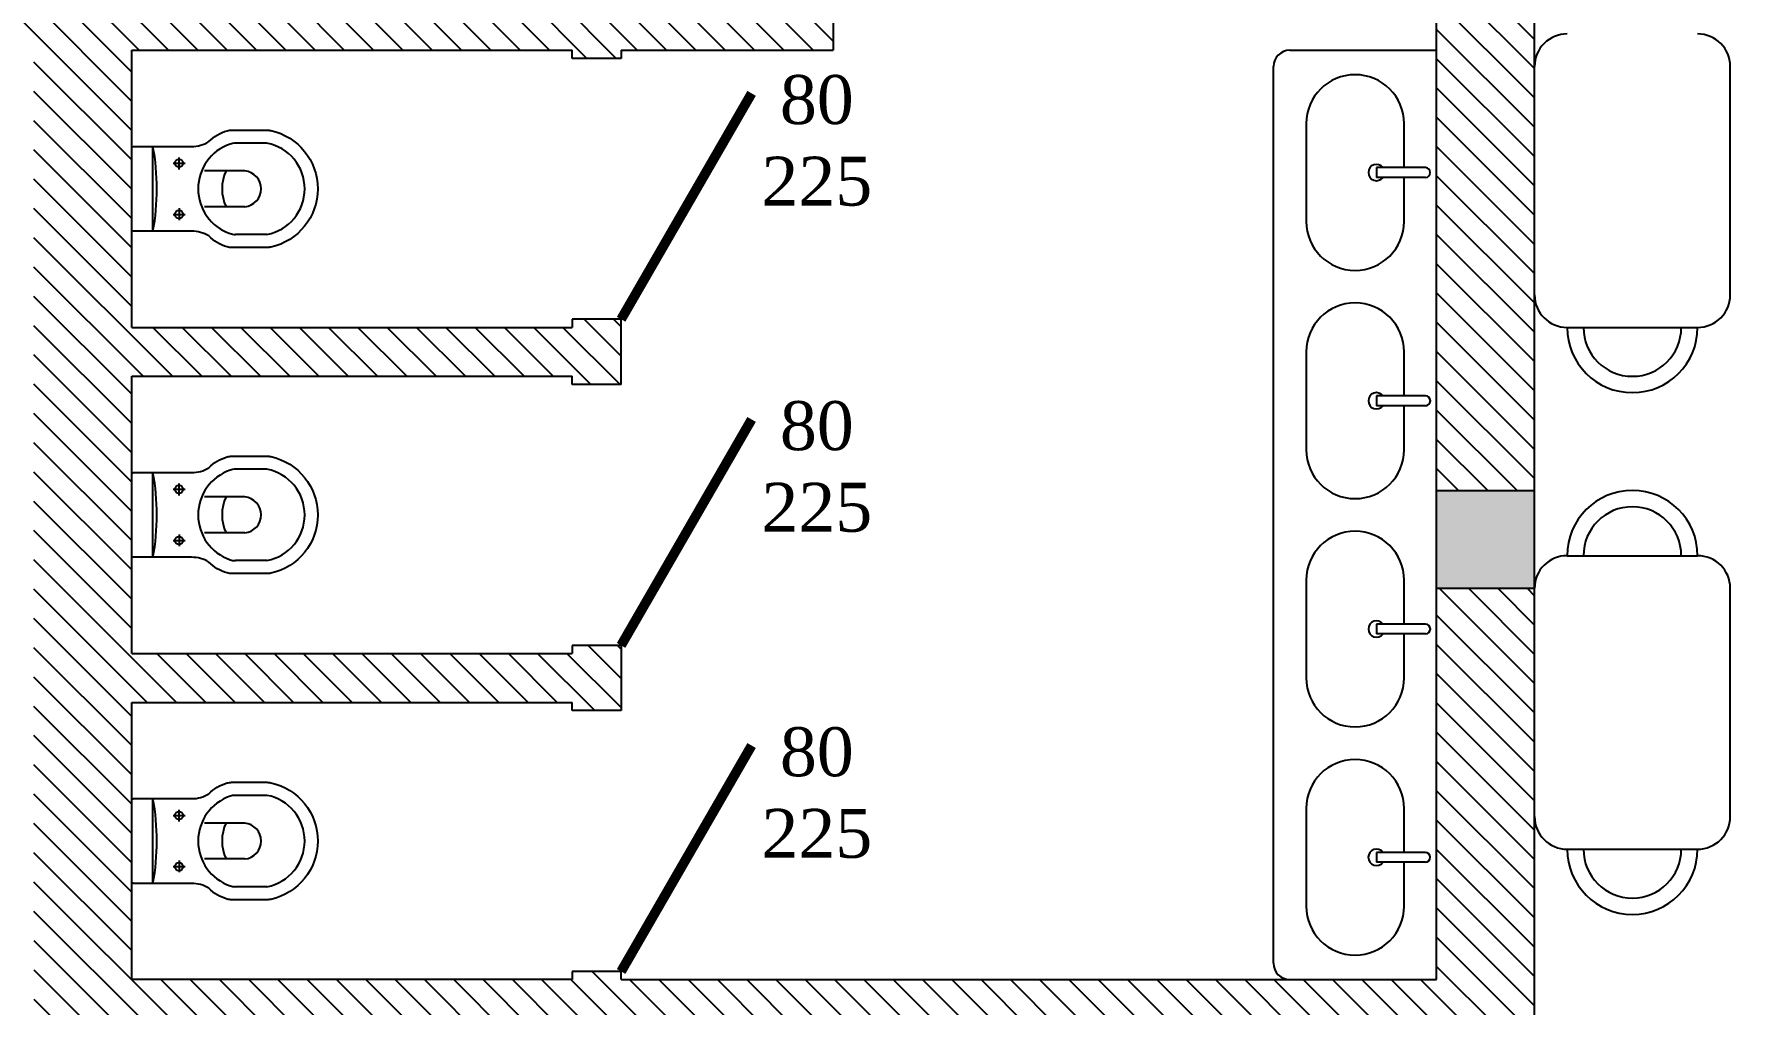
# Model space of a CAD drawing. Header units: millimetres. Extents: x 0 to 2688, y 0 to 2044.
# Drawn here: x 2565.19 to 2570.39, y 2032.38 to 2035.35 of the extents above; entities that cross this region are included whole.
import ezdxf

# ---------------------------------------------------------------- set-up
doc = ezdxf.new("R2010")
doc.units = ezdxf.units.MM
doc.styles.get("Standard").update_dxf_attribs({"font": 'arial.ttf'})
doc.dimstyles.new('ISO-25', dxfattribs={"dimtxt": 2.5, "dimasz": 2.5, "dimexe": 1.25, "dimexo": 0.625, "dimtad": 1, "dimtxsty": 'Standard', "dimcen": 2.5, "dimadec": 0, "dimazin": 0, "dimtfac": 1, "dimtmove": 0, "dimatfit": 3, "dimfxl": 1, "dimarcsym": 0})

# ---------------------------------------------------------------- blocks, each defined once
blk = doc.blocks.new('MIS')
h = blk.add_hatch()
h.set_pattern_fill('ANSI31', color=6, scale=0.02, angle=450)
h.set_pattern_definition([(134.9999999999999, (100, 0), (-0.04490128060534578, -0.04490128060534575), [])])
h.paths.add_polyline_path([(2558.989308480118, 2023.952563430474), (2558.989308480118, 2023.652563430473), (2563.489308480117, 2023.652563430473), (2563.489308480117, 2023.952563430474)])
h.paths.add_polyline_path([(2558.689308480119, 2029.952563430475), (2558.689308480118, 2023.952563430474), (2558.989308480118, 2023.952563430474), (2558.989308480119, 2029.952563430475)])
h.paths.add_polyline_path([(2558.68930848012, 2034.452563430474), (2558.689308480119, 2033.952563430474), (2558.98930848012, 2033.952563430474), (2558.98930848012, 2034.452563430474)])
h.paths.add_polyline_path([(2558.689308480119, 2033.652563430473), (2558.689308480119, 2033.552563430474), (2558.98930848012, 2033.552563430474), (2558.98930848012, 2033.652563430473)])
h.paths.add_polyline_path([(2558.689308480119, 2030.352563430475), (2558.689308480119, 2030.252563430475), (2558.989308480119, 2030.252563430475), (2558.989308480119, 2030.352563430475)])
h.paths.add_polyline_path([(2558.989308480119, 2030.252563430475), (2558.989308480119, 2029.952563430475), (2559.089308480119, 2029.952563430475), (2559.089308480119, 2030.252563430475)])
h.paths.add_polyline_path([(2558.68930848012, 2037.452563430475), (2558.68930848012, 2035.952563430474), (2558.98930848012, 2035.952563430474), (2559.01430848012, 2035.952563430474), (2559.01430848012, 2036.102563430474), (2558.98930848012, 2036.102563430474), (2558.98930848012, 2037.452563430475)])
h.paths.add_polyline_path([(2558.98930848012, 2037.752563430476), (2558.98930848012, 2037.452563430474), (2559.83930848012, 2037.452563430474), (2559.839308480121, 2036.102563430474), (2559.81430848012, 2036.102563430474), (2559.81430848012, 2035.952563430474), (2559.83930848012, 2035.952563430474), (2559.98930848012, 2035.952563430474), (2560.01430848012, 2035.952563430474), (2560.01430848012, 2036.102563430474), (2559.989308480121, 2036.102563430474), (2559.98930848012, 2037.452563430474), (2560.83930848012, 2037.452563430474), (2560.83930848012, 2036.102563430474), (2560.81430848012, 2036.102563430474), (2560.81430848012, 2035.952563430474), (2560.83930848012, 2035.952563430474), (2560.98930848012, 2035.952563430474), (2561.01430848012, 2035.952563430474), (2561.01430848012, 2036.102563430474), (2560.98930848012, 2036.102563430474), (2560.98930848012, 2037.452563430474), (2561.83930848012, 2037.452563430474), (2561.83930848012, 2036.102563430474), (2561.81430848012, 2036.102563430474), (2561.81430848012, 2035.952563430474), (2561.83930848012, 2035.952563430474), (2561.98930848012, 2035.952563430474), (2562.01430848012, 2035.952563430474), (2562.01430848012, 2036.102563430474), (2561.98930848012, 2036.102563430474), (2561.98930848012, 2037.452563430474), (2562.83930848012, 2037.452563430474), (2562.83930848012, 2036.102563430474), (2562.81430848012, 2036.102563430474), (2562.81430848012, 2035.952563430474), (2562.83930848012, 2035.952563430474), (2562.83930848012, 2035.302563430474), (2564.089308480117, 2035.302563430471), (2564.089308480117, 2035.452563430474), (2562.98930848012, 2035.452563430474), (2562.98930848012, 2037.452563430474), (2563.489308480117, 2037.452563430474), (2563.489308480117, 2037.752563430476)])
h.paths.add_polyline_path([(2563.789308480118, 2037.752563430476), (2563.789308480118, 2037.452563430474), (2564.589308480121, 2037.452563430474), (2564.589308480121, 2037.752563430476)])
h.paths.add_polyline_path([(2565.189308480118, 2037.752563430475), (2565.189308480118, 2035.452563430474), (2565.089308480117, 2035.452563430474), (2565.089308480117, 2035.302563430474), (2565.189308480103, 2035.302563430474), (2565.189308480117, 2032.202563430474), (2565.489308480118, 2032.202563430474), (2565.489308480118, 2032.302563430474), (2566.489308480118, 2032.302563430474), (2566.489308480118, 2029.952563430474), (2566.639308480118, 2029.952563430474), (2566.639308480118, 2032.302563430474), (2569.789308480118, 2032.302563430474), (2569.789308480118, 2033.652563430473), (2569.489308480118, 2033.652563430473), (2569.489308480118, 2032.452563430474), (2566.989308480118, 2032.452563430474), (2566.989308480118, 2032.477563430474), (2566.839308480118, 2032.477563430474), (2566.839308480118, 2032.452563430474), (2565.489308480118, 2032.452563430473), (2565.489308480118, 2033.302563430474), (2566.839308480118, 2033.302563430474), (2566.839308480118, 2033.277563430473), (2566.989308480118, 2033.277563430473), (2566.989308480118, 2033.477563430473), (2566.839308480118, 2033.477563430473), (2566.839308480118, 2033.452563430474), (2565.489308480118, 2033.452563430473), (2565.489308480118, 2034.302563430474), (2566.839308480118, 2034.302563430474), (2566.839308480118, 2034.277563430473), (2566.989308480118, 2034.277563430473), (2566.989308480118, 2034.477563430473), (2566.839308480118, 2034.477563430473), (2566.839308480118, 2034.452563430474), (2565.489308480118, 2034.452563430473), (2565.489308480118, 2035.302563430474), (2566.839308480118, 2035.302563430474), (2566.839308480118, 2035.277563430473), (2566.989308480118, 2035.277563430473), (2566.989308480118, 2035.302563430474), (2567.639308480118, 2035.302563430473), (2567.639308480118, 2036.352563430475), (2567.489308480118, 2036.352563430475), (2567.489308480118, 2035.452563430473), (2565.489308480117, 2035.452563430473), (2565.489308480117, 2037.752563430476)])
h.paths.add_polyline_path([(2569.489308480118, 2036.352563430475), (2569.489308480118, 2033.952563430474), (2569.789308480118, 2033.952563430474), (2569.789308480118, 2036.352563430475)], flags=17)
h.paths.add_polyline_path([(2571.989308480118, 2037.452563430474), (2571.989308480118, 2033.952563430474), (2572.289308480118, 2033.952563430474), (2572.289308480118, 2037.452563430474)])
h.paths.add_polyline_path([(2571.989308480118, 2033.652563430474), (2571.989308480117, 2030.252563430474), (2572.289308480118, 2030.252563430474), (2572.289308480118, 2033.652563430473)])
h.paths.add_polyline_path([(2570.089308480118, 2023.952563430474), (2570.089308480118, 2023.652563430473), (2571.989308480117, 2023.652563430474), (2571.989308480117, 2023.952563430474)])
h.paths.add_polyline_path([(2565.189308480118, 2031.202563430474), (2565.189308480118, 2030.252563430474), (2564.189308480118, 2030.252563430475), (2564.189308480118, 2033.952563430474), (2563.789308480118, 2033.952563430474), (2563.789308480118, 2033.652563430473), (2564.039308480118, 2033.652563430473), (2564.039308480118, 2030.252563430475), (2563.789308480118, 2030.252563430475), (2563.789308480118, 2029.952563430474), (2565.489308480118, 2029.952563430474), (2565.489308480118, 2031.202563430474)])
h.paths.add_polyline_path([(2560.089308480119, 2030.252563430475), (2560.089308480118, 2029.952563430475), (2563.489308480117, 2029.952563430475), (2563.489308480117, 2030.252563430475)])
h.paths.add_polyline_path([(2558.98930848012, 2033.952563430474), (2558.98930848012, 2033.652563430473), (2563.489308480117, 2033.652563430473), (2563.489308480117, 2033.952563430474)])
h.paths.add_polyline_path([(2558.689308480119, 2031.352563430474), (2558.98930848012, 2031.352563430474), (2558.98930848012, 2032.552563430474), (2558.689308480119, 2032.552563430474)])
h = blk.add_hatch(color=6)
h.dxf.hatch_style = 1
h.paths.add_polyline_path([(2569.489308480118, 2033.652563430473), (2569.789308480118, 2033.652563430473), (2569.789308480118, 2033.952563430474), (2569.489308480118, 2033.952563430474)])
for p, q in [((2567.639308480118, 2036.352563430475), (2567.639308480118, 2035.302563430474)), ((2569.489308480118, 2032.452563430474), (2569.489308480118, 2036.352563430475)), ((2569.789308480118, 2032.302563430474), (2569.789308480118, 2036.352563430475)), ((2565.489308480118, 2034.452563430474), (2565.489308480118, 2035.302563430474)), ((2565.489308480117, 2035.302563430474), (2566.839308480118, 2035.302563430474)), ((2566.839308480118, 2035.277563430473), (2566.839308480118, 2035.302563430474)), ((2566.989308480118, 2035.277563430473), (2566.839308480118, 2035.277563430473)), ((2566.989308480118, 2035.302563430474), (2567.639308480118, 2035.302563430473)), ((2566.989308480118, 2035.302563430474), (2566.989308480118, 2035.277563430473)), ((2569.039308480118, 2035.302563430474), (2569.489308480118, 2035.302563430474)), ((2568.989308480118, 2032.502563430474), (2568.989308480118, 2035.252563430473)), ((2569.789308480118, 2034.552563430474), (2569.789308480118, 2035.252563430473)), ((2570.389308480118, 2034.552563430474), (2570.389308480118, 2035.252563430473)), ((2565.903656122689, 2035.017563430474), (2565.806750557705, 2035.017563430474)), ((2565.554163942196, 2034.747563430474), (2565.554163942196, 2035.007563430474)), ((2565.835553227466, 2034.93265076938), (2565.712229419393, 2034.93265076938)), ((2569.454946745469, 2034.942563181747), (2569.304946745468, 2034.942563181747)), ((2569.304946745468, 2034.942563181747), (2569.304946745468, 2034.912563181747)), ((2569.454946745469, 2034.912563181746), (2569.304946745468, 2034.912563181747)), ((2565.835553227466, 2034.822476091568), (2565.712229419393, 2034.822476091568)), ((2565.903656122689, 2034.737563430474), (2565.806750557705, 2034.737563430474)), ((2565.489308480117, 2034.452563430473), (2566.839308480118, 2034.452563430474)), ((2566.989308480118, 2034.477563430473), (2566.839308480118, 2034.477563430473)), ((2566.839308480118, 2034.477563430473), (2566.839308480118, 2034.452563430473)), ((2566.989308480118, 2034.277563430473), (2566.989308480118, 2034.477563430473)), ((2569.889308480118, 2034.452563430474), (2570.289308480119, 2034.452563430474)), ((2565.489308480117, 2034.302563430474), (2566.839308480118, 2034.302563430474)), ((2565.489308480118, 2033.452563430474), (2565.489308480118, 2034.302563430474)), ((2566.839308480118, 2034.277563430473), (2566.839308480118, 2034.302563430474)), ((2566.989308480118, 2034.277563430473), (2566.839308480118, 2034.277563430473)), ((2569.454964996928, 2034.242563180636), (2569.304964996928, 2034.242563180636)), ((2569.304964996928, 2034.242563180636), (2569.304964996927, 2034.212563180637)), ((2569.454964996928, 2034.212563180636), (2569.304964996928, 2034.212563180637)), ((2565.554163942196, 2033.747563430474), (2565.554163942196, 2034.007563430474)), ((2565.903656122689, 2034.017563430474), (2565.806750557705, 2034.017563430474)), ((2565.835553227466, 2033.93265076938), (2565.712229419393, 2033.93265076938)), ((2569.489308480118, 2033.952563430474), (2569.789308480118, 2033.952563430474)), ((2565.835553227466, 2033.822476091568), (2565.712229419393, 2033.822476091568)), ((2565.903656122689, 2033.737563430474), (2565.806750557705, 2033.737563430474)), ((2569.889308480118, 2033.752563430474), (2570.289308480119, 2033.752563430474)), ((2569.489308480118, 2033.652563430473), (2569.789308480118, 2033.652563430473)), ((2569.789308480118, 2032.952563430474), (2569.789308480118, 2033.652563430474)), ((2570.389308480118, 2032.952563430474), (2570.389308480118, 2033.652563430474)), ((2569.454964996927, 2033.542563180636), (2569.304964996927, 2033.542563180636)), ((2569.304964996927, 2033.542563180636), (2569.304964996927, 2033.512563180636)), ((2569.454964996927, 2033.512563180635), (2569.304964996927, 2033.512563180636)), ((2566.989308480118, 2033.477563430473), (2566.839308480118, 2033.477563430473)), ((2566.839308480118, 2033.477563430473), (2566.839308480118, 2033.452563430473)), ((2566.989308480118, 2033.477563430473), (2566.989308480118, 2033.277563430473)), ((2565.489308480117, 2033.452563430473), (2566.839308480118, 2033.452563430474)), ((2565.489308480117, 2033.302563430474), (2566.839308480118, 2033.302563430474)), ((2565.489308480118, 2032.452563430473), (2565.489308480118, 2033.302563430474)), ((2566.839308480118, 2033.277563430473), (2566.839308480118, 2033.302563430474)), ((2566.989308480118, 2033.277563430473), (2566.839308480118, 2033.277563430473)), ((2565.554163942197, 2032.747563430473), (2565.554163942197, 2033.007563430474)), ((2565.903656122689, 2033.017563430474), (2565.806750557705, 2033.017563430474)), ((2565.835553227467, 2032.93265076938), (2565.712229419394, 2032.93265076938)), ((2569.454691225072, 2032.842563430474), (2569.304691225072, 2032.842563430474)), ((2569.304691225072, 2032.842563430474), (2569.304691225071, 2032.812563430474)), ((2569.889308480118, 2032.852563430474), (2570.289308480119, 2032.852563430474)), ((2565.835553227467, 2032.822476091568), (2565.712229419394, 2032.822476091568)), ((2569.454691225072, 2032.812563430473), (2569.304691225072, 2032.812563430474)), ((2565.903656122689, 2032.737563430474), (2565.806750557705, 2032.737563430474)), ((2566.989308480118, 2032.477563430474), (2566.839308480118, 2032.477563430474)), ((2566.839308480118, 2032.477563430474), (2566.839308480118, 2032.452563430474)), ((2566.989308480118, 2032.452563430474), (2566.989308480118, 2032.477563430474)), ((2566.839308480118, 2032.452563430474), (2565.489308480117, 2032.452563430473)), ((2566.989308480118, 2032.452563430474), (2569.489308480118, 2032.452563430474))]:
    blk.add_line(p, q)
for points in [[(2569.389308480118, 2034.942563181747), (2569.389308480118, 2035.077563430473, 0.9999999999999999), (2569.089308480118, 2035.077563430473), (2569.089308480118, 2034.777563430473, 0.9999999999999999), (2569.389308480118, 2034.777563430473), (2569.389308480118, 2034.912563181746)], [(2569.389308480118, 2034.242563180636), (2569.389308480118, 2034.377563430473, 0.9999999999999999), (2569.089308480118, 2034.377563430473), (2569.089308480118, 2034.077563430473, 0.9999999999999999), (2569.389308480118, 2034.077563430473), (2569.389308480118, 2034.212563180636)], [(2569.389308480118, 2033.542563180636), (2569.389308480118, 2033.677563430474, 0.9999999999999999), (2569.089308480118, 2033.677563430474), (2569.089308480118, 2033.377563430473, 0.9999999999999999), (2569.389308480118, 2033.377563430473), (2569.389308480118, 2033.512563180636)], [(2569.389308480118, 2032.842563430474), (2569.389308480118, 2032.977563430474, 0.9999999999999999), (2569.089308480118, 2032.977563430474), (2569.089308480118, 2032.677563430474, 0.9999999999999999), (2569.389308480118, 2032.677563430474), (2569.389308480118, 2032.812563430473)]]:
    blk.add_lwpolyline(points, format="xyb")
at = {"color": 116, "true_color": 0x136734, "const_width": 0.03}
for points in [[(2566.989308480118, 2034.477563430473), (2567.389308480118, 2035.170383753501)], [(2566.989308480118, 2033.477563430473), (2567.389308480118, 2034.170383753501)], [(2566.989308480118, 2032.477563430474), (2567.389308480118, 2033.170383753501)]]:
    blk.add_lwpolyline(points, dxfattribs=at)
for points in [[(2565.489308480118, 2035.002563430474, -0.4142135623730951), (2565.494308480118, 2035.007563430474), (2565.672587554171, 2035.007563430474, 0.1414924295667546), (2565.725376235991, 2035.02222126066, -0.1266158228510904), (2565.781318327698, 2035.055542150948, -0.07144874304874058), (2565.795391080865, 2035.057563430474), (2565.904709160152, 2035.057563430474, -0.05397856745412087), (2565.915410964086, 2035.05640471826, -0.8046101535827795), (2565.915410964086, 2034.698722142688, -0.05397856745411952), (2565.904709160152, 2034.697563430474), (2565.795391080865, 2034.697563430474, -0.0714487430487402), (2565.781318327698, 2034.69958471, -0.1266158228510925), (2565.725376235991, 2034.732905600289, 0.1414924295667413), (2565.672587554171, 2034.747563430474), (2565.494308480118, 2034.747563430474, -0.4142135623730951), (2565.489308480118, 2034.752563430474)], [(2565.489308480118, 2034.002563430474, -0.4142135623730951), (2565.494308480118, 2034.007563430474), (2565.672587554171, 2034.007563430474, 0.1414924295667546), (2565.725376235991, 2034.02222126066, -0.1266158228510904), (2565.781318327698, 2034.055542150948, -0.07144874304874058), (2565.795391080865, 2034.057563430474), (2565.904709160152, 2034.057563430474, -0.05397856745412087), (2565.915410964086, 2034.05640471826, -0.8046101535827795), (2565.915410964086, 2033.698722142688, -0.05397856745411952), (2565.904709160152, 2033.697563430474), (2565.795391080865, 2033.697563430474, -0.0714487430487402), (2565.781318327698, 2033.69958471, -0.1266158228510925), (2565.725376235991, 2033.732905600289, 0.1414924295667413), (2565.672587554171, 2033.747563430474), (2565.494308480118, 2033.747563430474, -0.4142135623730951), (2565.489308480118, 2033.752563430474)], [(2565.489308480118, 2033.002563430473, -0.4142135623730951), (2565.494308480118, 2033.007563430474), (2565.672587554171, 2033.007563430474, 0.1414924295667546), (2565.725376235991, 2033.022221260659, -0.1266158228510904), (2565.781318327698, 2033.055542150948, -0.07144874304874058), (2565.795391080865, 2033.057563430474), (2565.904709160153, 2033.057563430474, -0.05397856745412087), (2565.915410964086, 2033.056404718259, -0.8046101535827795), (2565.915410964086, 2032.698722142688, -0.05397856745411952), (2565.904709160153, 2032.697563430474), (2565.795391080865, 2032.697563430474, -0.0714487430487402), (2565.781318327698, 2032.69958471, -0.1266158228510925), (2565.725376235991, 2032.732905600288, 0.1414924295667413), (2565.672587554171, 2032.747563430473), (2565.494308480118, 2032.747563430473, -0.4142135623730951), (2565.489308480118, 2032.752563430473)]]:
    blk.add_lwpolyline(points, format="xyb", close=True)
for points in [[(2565.634088090416, 2034.937211296956), (2565.634088090416, 2034.973467481852)], [(2565.615680945234, 2034.956042361138), (2565.653249367001, 2034.956042361138)], [(2565.634088090416, 2034.817915563992), (2565.634088090416, 2034.781659379096)], [(2565.615680945234, 2034.79908449981), (2565.653249367001, 2034.79908449981)], [(2565.615680945234, 2033.956042361138), (2565.653249367001, 2033.956042361138)], [(2565.634088090416, 2033.937211296956), (2565.634088090416, 2033.973467481852)], [(2565.615680945234, 2033.79908449981), (2565.653249367001, 2033.79908449981)], [(2565.634088090416, 2033.817915563992), (2565.634088090416, 2033.781659379096)], [(2565.615680945235, 2032.956042361138), (2565.653249367002, 2032.956042361138)], [(2565.634088090417, 2032.937211296956), (2565.634088090417, 2032.973467481851)], [(2565.615680945235, 2032.79908449981), (2565.653249367002, 2032.79908449981)], [(2565.634088090417, 2032.817915563991), (2565.634088090417, 2032.781659379095)]]:
    blk.add_lwpolyline(points)
for centre in [(2565.634088090416, 2034.956042361138), (2565.634088090416, 2034.79908449981), (2565.634088090416, 2033.956042361138), (2565.634088090416, 2033.79908449981), (2565.634088090417, 2032.956042361138), (2565.634088090417, 2032.79908449981)]:
    blk.add_circle(centre, 0.0125)
for centre, radius, start, end in [((2569.889308480118, 2035.252563430473), 0.1, 90, 180.0000000000521), ((2570.289308480119, 2035.252563430473), 0.1, 0, 90), ((2569.039308480118, 2035.252563430473), 0.05, 90, 180), ((2565.806750557705, 2034.967563430474), 0.05, 90, 109.0224518675023), ((2565.876741265207, 2034.877563430474), 0.1425637034915953, 280.8822831429865, 79.11771685701352), ((2564.853482727794, 2034.877563430474), 0.7126388736359462, 349.4892161241091, 10.51078387589092), ((2565.837779496874, 2034.877563430474), 0.145198713573032, 109.0224518675023, 250.9775481324977), ((2565.896759921446, 2034.877846055645), 0.1308563273717296, 154.9672932355787, 205.0327067644213), ((2565.830254300814, 2034.877563430474), 0.05534160759682171, 275.4944548604253, 84.50554513957474), ((2569.304946745468, 2034.927563181747), 0.025, 36.86989764558367, 323.1301023543646), ((2569.454946745469, 2034.927563181747), 0.01500000000078217, 270, 90), ((2565.806750557705, 2034.787563430474), 0.05, 250.9775481324977, 270), ((2569.889308480118, 2034.552563430474), 0.1, 180.0000000000521, 270), ((2570.289308480119, 2034.552563430474), 0.1, 270, 0), ((2570.089308480118, 2034.452563430474), 0.2, 180, 0), ((2570.089308480118, 2034.452563430474), 0.1500000000001664, 180, 0), ((2569.304964996927, 2034.227563180636), 0.025, 36.86989764558367, 323.1301023543646), ((2569.454964996928, 2034.227563180636), 0.01500000000078217, 270, 90), ((2564.853482727794, 2033.877563430474), 0.7126388736359462, 349.4892161241091, 10.51078387589092), ((2565.837779496874, 2033.877563430474), 0.145198713573032, 109.0224518675023, 250.9775481324977), ((2565.806750557705, 2033.967563430474), 0.05, 90, 109.0224518675023), ((2565.876741265207, 2033.877563430474), 0.1425637034915953, 280.8822831429865, 79.11771685701352), ((2565.896759921446, 2033.877846055645), 0.1308563273717296, 154.9672932355787, 205.0327067644213), ((2565.830254300814, 2033.877563430474), 0.05534160759682171, 275.4944548604253, 84.50554513957474), ((2570.089308480118, 2033.752563430474), 0.2, 0, 180), ((2570.089308480118, 2033.752563430474), 0.1500000000001664, 0, 180), ((2565.806750557705, 2033.787563430474), 0.05, 250.9775481324977, 270), ((2569.889308480118, 2033.652563430474), 0.1, 90, 180.0000000000521), ((2570.289308480119, 2033.652563430474), 0.1, 0, 90), ((2569.304964996927, 2033.527563180636), 0.025, 36.86989764558367, 323.1301023543646), ((2569.454964996927, 2033.527563180636), 0.01500000000078217, 270, 90), ((2564.853482727794, 2032.877563430473), 0.7126388736359462, 349.4892161241091, 10.51078387589092), ((2565.837779496874, 2032.877563430473), 0.145198713573032, 109.0224518675023, 250.9775481324977), ((2565.806750557705, 2032.967563430474), 0.05, 90, 109.0224518675023), ((2565.876741265207, 2032.877563430473), 0.1425637034915953, 280.8822831429865, 79.11771685701352), ((2569.889308480118, 2032.952563430474), 0.1, 180.0000000000521, 270), ((2570.289308480119, 2032.952563430474), 0.1, 270, 0), ((2565.896759921446, 2032.877846055644), 0.1308563273717296, 154.9672932355787, 205.0327067644213), ((2565.830254300814, 2032.877563430473), 0.05534160759682171, 275.4944548604253, 84.50554513957474), ((2569.304691225071, 2032.827563430474), 0.025, 36.86989764558367, 323.1301023543646), ((2569.454691225072, 2032.827563430474), 0.01500000000078217, 270, 90), ((2570.089308480118, 2032.852563430474), 0.2, 180, 0), ((2570.089308480118, 2032.852563430474), 0.1500000000001664, 180, 0), ((2565.806750557705, 2032.787563430473), 0.05, 250.9775481324977, 270), ((2569.039308480118, 2032.502563430474), 0.05, 180, 270)]:
    blk.add_arc(centre, radius, start, end)
at = {"color": 116, "true_color": 0x136734, "char_height": 0.15, "attachment_point": 9}
for insert in [(2567.76812760524, 2034.823973591987), (2567.76812760524, 2033.823973591987), (2567.76812760524, 2032.823973591988)]:
    blk.add_mtext_dynamic_manual_height_columns('\\pxqc;{\\fTimes New Roman|b0|i0|c0|p18;80\\P225}', width=0.3576382502451452, gutter_width=12.5, heights=[0], dxfattribs=dict(at, insert=insert))
blk = doc.blocks.new('_ArchTick')
at = {"color": 0, "linetype": 'ByBlock', "const_width": 0.15}
blk.add_lwpolyline([(-0.5, -0.5), (0.5, 0.5)], dxfattribs=at)
blk = doc.blocks.new('*D42')
at = {"color": 0, "lineweight": -2, "transparency": 16777216}
for p, q in [((2558.539308480118, 2041.967594640262), (2564.813489926232, 2041.967594640262)), ((2572.439308480123, 2041.967594640262), (2566.165127034009, 2041.967594640262))]:
    blk.add_line(p, q, dxfattribs=at)
at = {"layer": 'Defpoints', "color": 0, "transparency": 16777216}
for p in [(2572.439308480123, 2041.967594640262), (2558.539308480118, 2034.467594640262), (2572.439308480123, 2034.467594640282)]:
    blk.add_point(p, dxfattribs=at)
at = {"color": 0, "lineweight": -2, "transparency": 16777216, "xscale": 0.15, "yscale": 0.15, "zscale": 0.15, "rotation": 180}
blk.add_blockref('_ArchTick', (2558.539308480118, 2041.967594640262), dxfattribs=at)
at = {"color": 0, "lineweight": -2, "transparency": 16777216, "xscale": 0.15, "yscale": 0.15, "zscale": 0.15}
blk.add_blockref('_ArchTick', (2572.439308480123, 2041.967594640262), dxfattribs=at)
at = {"color": 0, "transparency": 16777216, "insert": (2565.489308480121, 2041.967594640262), "char_height": 0.3, "attachment_point": 5}
blk.add_mtext('13,9', dxfattribs=at)

msp = doc.modelspace()

# ---------------------------------------------------------------- block references
msp.add_blockref('MIS', (0, 0))

# ---------------------------------------------------------------- dimensions: what is measured, and where the dimension line sits
at = {"color": 6}
dim = msp.add_linear_dim(base=(2572.439308480123, 2041.967594640262), p1=(2558.539308480118, 2034.467594640262), p2=(2572.439308480123, 2034.467594640282), dimstyle='ISO-25', override={"dimtxt": 0.3, "dimasz": 0.15, "dimgap": 0.3, "dimtad": 0, "dimblk1": 'ArchTick', "dimblk2": 'ArchTick', "dimsah": 1, "dimse1": 1, "dimse2": 1}, dxfattribs=at)
dim.commit()
dim.dimension.update_dxf_attribs({"geometry": '*D42', "text_midpoint": (2565.489308480121, 2041.967594640262)})

doc.saveas('drawing.dxf')
